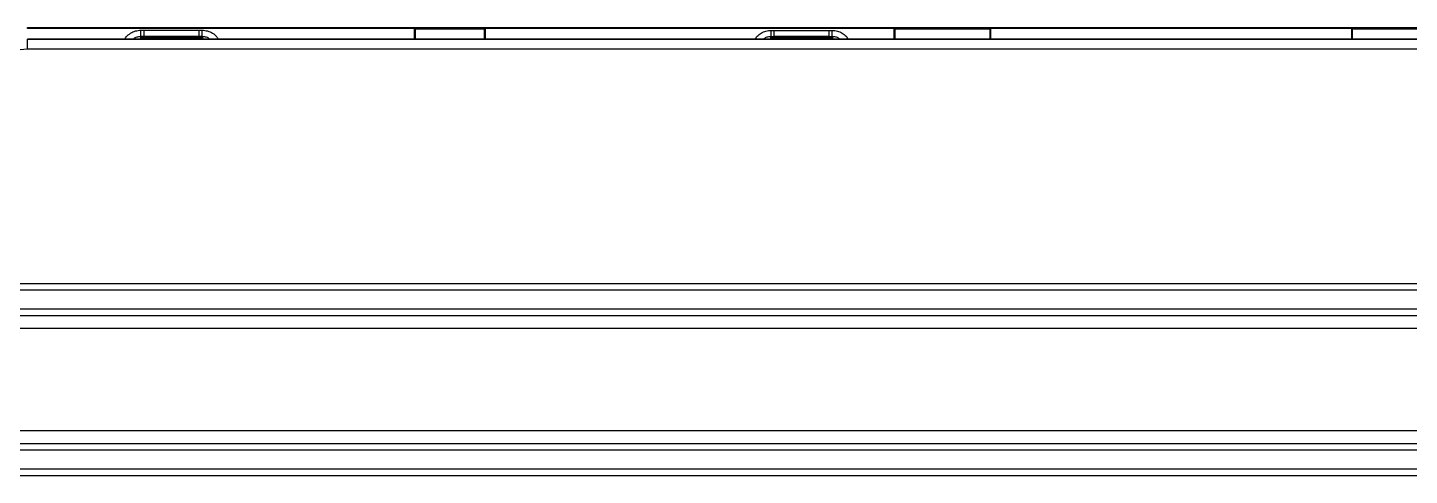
# Model space of a CAD drawing. Header units: millimetres. Extents: x 9226 to 36041, y 16031 to 21779.
# Drawn here: x 29969.2 to 30185.2, y 18675.2 to 18745.2 of the extents above; entities that cross this region are included whole.
import ezdxf

# ---------------------------------------------------------------- set-up
doc = ezdxf.new("R2010")
doc.units = ezdxf.units.MM
doc.layers.add('02___PRT_ALL_AXES', color=7, linetype='Continuous')

# ---------------------------------------------------------------- blocks, each defined once
blk = doc.blocks.new('G$CBB86864E')
at = {"color": 114, "linetype": 'Continuous', "true_color": 0x139b48}
for p, q in [((63.5, 612.5), (590.5, 612.5)), ((63.5, 607.5), (590.5, 607.5)), ((63.5, 605.5), (590.5, 605.5)), ((63.5, 589.5), (590.5, 589.5)), ((63.5, 587.5), (590.5, 587.5)), ((63.5, 582.5), (590.5, 582.5))]:
    blk.add_line(p, q, dxfattribs=at)
at = {"layer": '02___PRT_ALL_AXES', "color": 114, "linetype": 'Continuous', "true_color": 0x139b48}
for p, q in [((67.47, 611.5), (586.53, 611.5)), ((67.47, 608.5), (586.53, 608.5)), ((67.47, 586.5), (586.53, 586.5)), ((67.47, 583.5), (586.53, 583.5))]:
    blk.add_line(p, q, dxfattribs=at)
blk = doc.blocks.new('*U254')
blk.add_blockref('G$CBB86864E', (-306, -341.75))
blk = doc.blocks.new('*U248')
blk.add_blockref('*U254', (0, 0))
blk = doc.blocks.new('G$C9B8E3940')
at = {"color": 7, "linetype": 'Continuous', "lineweight": 25}
for p, q in [((84, 360.87), (516, 360.87)), ((84, 360.72), (84, 360.87)), ((144.48, 360.72), (84, 360.72)), ((84, 359), (84, 359.08)), ((101.5, 359.08), (84, 359.08)), ((84, 357.51), (84, 359)), ((516, 359), (84, 359)), ((101.67, 359.17), (101.5, 359.08)), ((111.33, 359.17), (101.67, 359.17)), ((101.68, 359.37), (111.32, 359.37)), ((101.71, 360.47), (102.21, 360.47)), ((102.21, 360.47), (110.79, 360.47)), ((102.21, 359.47), (102.21, 360.47)), ((110.79, 359.47), (102.21, 359.47)), ((110.79, 360.47), (111.29, 360.47)), ((110.79, 359.47), (110.79, 360.47)), ((111.29, 359.47), (110.79, 359.47)), ((111.29, 359.47), (111.29, 360.47)), ((111.5, 359.08), (111.33, 359.17)), ((200, 359.08), (111.5, 359.08)), ((144.48, 360.72), (144.57, 360.63)), ((144.48, 359.08), (144.48, 360.72)), ((155.43, 360.63), (144.57, 360.63)), ((144.57, 360.63), (144.57, 359.08)), ((155.43, 360.63), (155.52, 360.72)), ((155.43, 359.08), (155.43, 360.63)), ((219.48, 360.72), (155.52, 360.72)), ((155.52, 360.72), (155.52, 359.08)), ((200.17, 359.17), (200, 359.08)), ((209.83, 359.17), (200.17, 359.17)), ((200.18, 359.37), (209.82, 359.37)), ((200.21, 359.47), (200.21, 360.45)), ((200.71, 360.45), (209.29, 360.45)), ((200.71, 359.47), (200.71, 360.45)), ((209.29, 359.47), (200.71, 359.47)), ((209.29, 359.47), (209.29, 360.45)), ((209.79, 359.47), (209.79, 360.45)), ((210, 359.08), (209.83, 359.17)), ((390, 359.08), (210, 359.08)), ((219.48, 360.72), (219.57, 360.63)), ((219.48, 359.08), (219.48, 360.72)), ((234.43, 360.63), (219.57, 360.63)), ((219.57, 360.63), (219.57, 359.08)), ((234.43, 360.63), (234.52, 360.72)), ((234.43, 360.63), (234.43, 359.08)), ((290.98, 360.72), (234.52, 360.72)), ((234.52, 360.72), (234.52, 359.08)), ((290.98, 360.72), (291.07, 360.63)), ((290.98, 359.08), (290.98, 360.72)), ((308.93, 360.63), (291.07, 360.63)), ((291.07, 360.63), (291.07, 359.08)), ((516, 357.51), (84, 357.51))]:
    blk.add_line(p, q, dxfattribs=at)
at = {"color": 7, "linetype": 'Continuous', "lineweight": 25, "flags": 128}
blk.add_lwpolyline([(101.71, 359.47), (101.71, 360.03), (101.71, 360.47)], dxfattribs=at)
at = {"color": 7, "linetype": 'Continuous', "lineweight": 25}
for centre, radius, start, end in [((200.71, 477.45), 117, 269.7555, 269.9983), ((200.71, 477.45), 117.98, 269.7555, 269.9983), ((209.29, 477.45), 117, 270.0017, 270.2445), ((209.29, 477.45), 117.98, 270.0017, 270.2445)]:
    blk.add_arc(centre, radius, start, end, dxfattribs=at)
for points, knots in [([(99.2, 359.08), (99.27, 359.2), (99.49, 359.57), (100.06, 360.02), (100.85, 360.4), (101.42, 360.45), (101.71, 360.47)], [0, 0, 0, 0, 0.138843, 0.425867, 0.712956, 1, 1, 1, 1]), ([(101.71, 359.47), (101.53, 359.46), (101.17, 359.43), (100.77, 359.27), (100.58, 359.12), (100.54, 359.08)], [0, 0, 0, 0, 0.43012, 0.864424, 1, 1, 1, 1]), ([(101.67, 359.17), (101.68, 359.17), (101.68, 359.18), (101.68, 359.23), (101.68, 359.3), (101.68, 359.34), (101.68, 359.37)], [0, 0, 0, 0, 0.270751, 0.562569, 0.789515, 1, 1, 1, 1]), ([(111.29, 360.47), (111.57, 360.45), (112.15, 360.4), (112.93, 360.03), (113.5, 359.58), (113.73, 359.2), (113.8, 359.08)], [0, 0, 0, 0, 0.284179, 0.569434, 0.854624, 1, 1, 1, 1]), ([(112.46, 359.08), (112.42, 359.12), (112.24, 359.27), (111.83, 359.43), (111.47, 359.46), (111.29, 359.47)], [0, 0, 0, 0, 0.135248, 0.570376, 1, 1, 1, 1]), ([(111.32, 359.37), (111.32, 359.34), (111.32, 359.28), (111.32, 359.21), (111.32, 359.17), (111.33, 359.17), (111.33, 359.17)], [0, 0, 0, 0, 0.270435, 0.562123, 0.789275, 1, 1, 1, 1]), ([(197.72, 359.08), (197.82, 359.23), (198.06, 359.61), (198.66, 360.05), (199.4, 360.39), (199.94, 360.43), (200.21, 360.45)], [0, 0, 0, 0, 0.182887, 0.455405, 0.727774, 1, 1, 1, 1]), ([(200.21, 359.47), (200.03, 359.46), (199.67, 359.43), (199.27, 359.27), (199.09, 359.11), (199.05, 359.08)], [0, 0, 0, 0, 0.427831, 0.868315, 1, 1, 1, 1]), ([(200.17, 359.17), (200.18, 359.17), (200.18, 359.18), (200.18, 359.23), (200.18, 359.3), (200.18, 359.34), (200.18, 359.37)], [0, 0, 0, 0, 0.270751, 0.562569, 0.789516, 1, 1, 1, 1]), ([(209.79, 360.45), (210.06, 360.43), (210.6, 360.39), (211.34, 360.05), (211.94, 359.61), (212.18, 359.23), (212.28, 359.08)], [0, 0, 0, 0, 0.271754, 0.544288, 0.816675, 1, 1, 1, 1]), ([(210.95, 359.08), (210.91, 359.11), (210.73, 359.27), (210.33, 359.43), (209.97, 359.46), (209.79, 359.47)], [0, 0, 0, 0, 0.1297989, 0.5709458, 1, 1, 1, 1]), ([(209.82, 359.37), (209.82, 359.34), (209.82, 359.28), (209.82, 359.21), (209.82, 359.17), (209.83, 359.17), (209.83, 359.17)], [0, 0, 0, 0, 0.270436, 0.562125, 0.789277, 1, 1, 1, 1]), ([(84, 357.51), (82.41, 357.41), (79.2, 357.2), (74.95, 355.68), (71.35, 353.64), (69.48, 351.95), (68.56, 351.11)], [0, 0, 0, 0, 0.277835, 0.560459, 0.782101, 1, 1, 1, 1])]:
    blk.add_open_spline(points, degree=3, knots=knots, dxfattribs=at)
blk.add_open_spline([(102.21, 359.47), (102.04, 359.47), (101.88, 359.47), (101.71, 359.47)], degree=3, dxfattribs=at)
blk = doc.blocks.new('*U247')
blk.add_blockref('G$C9B8E3940', (-300, -217.42))
blk = doc.blocks.new('*U255')
blk.add_blockref('*U247', (0, 337.5))

msp = doc.modelspace()

# ---------------------------------------------------------------- block references
at = {"lineweight": -3}
for name, p in [('*U255', (30185.25, 18264.233)), ('*U248', (30164.25, 18434.484))]:
    msp.add_blockref(name, p, dxfattribs=at)

doc.saveas('drawing.dxf')
